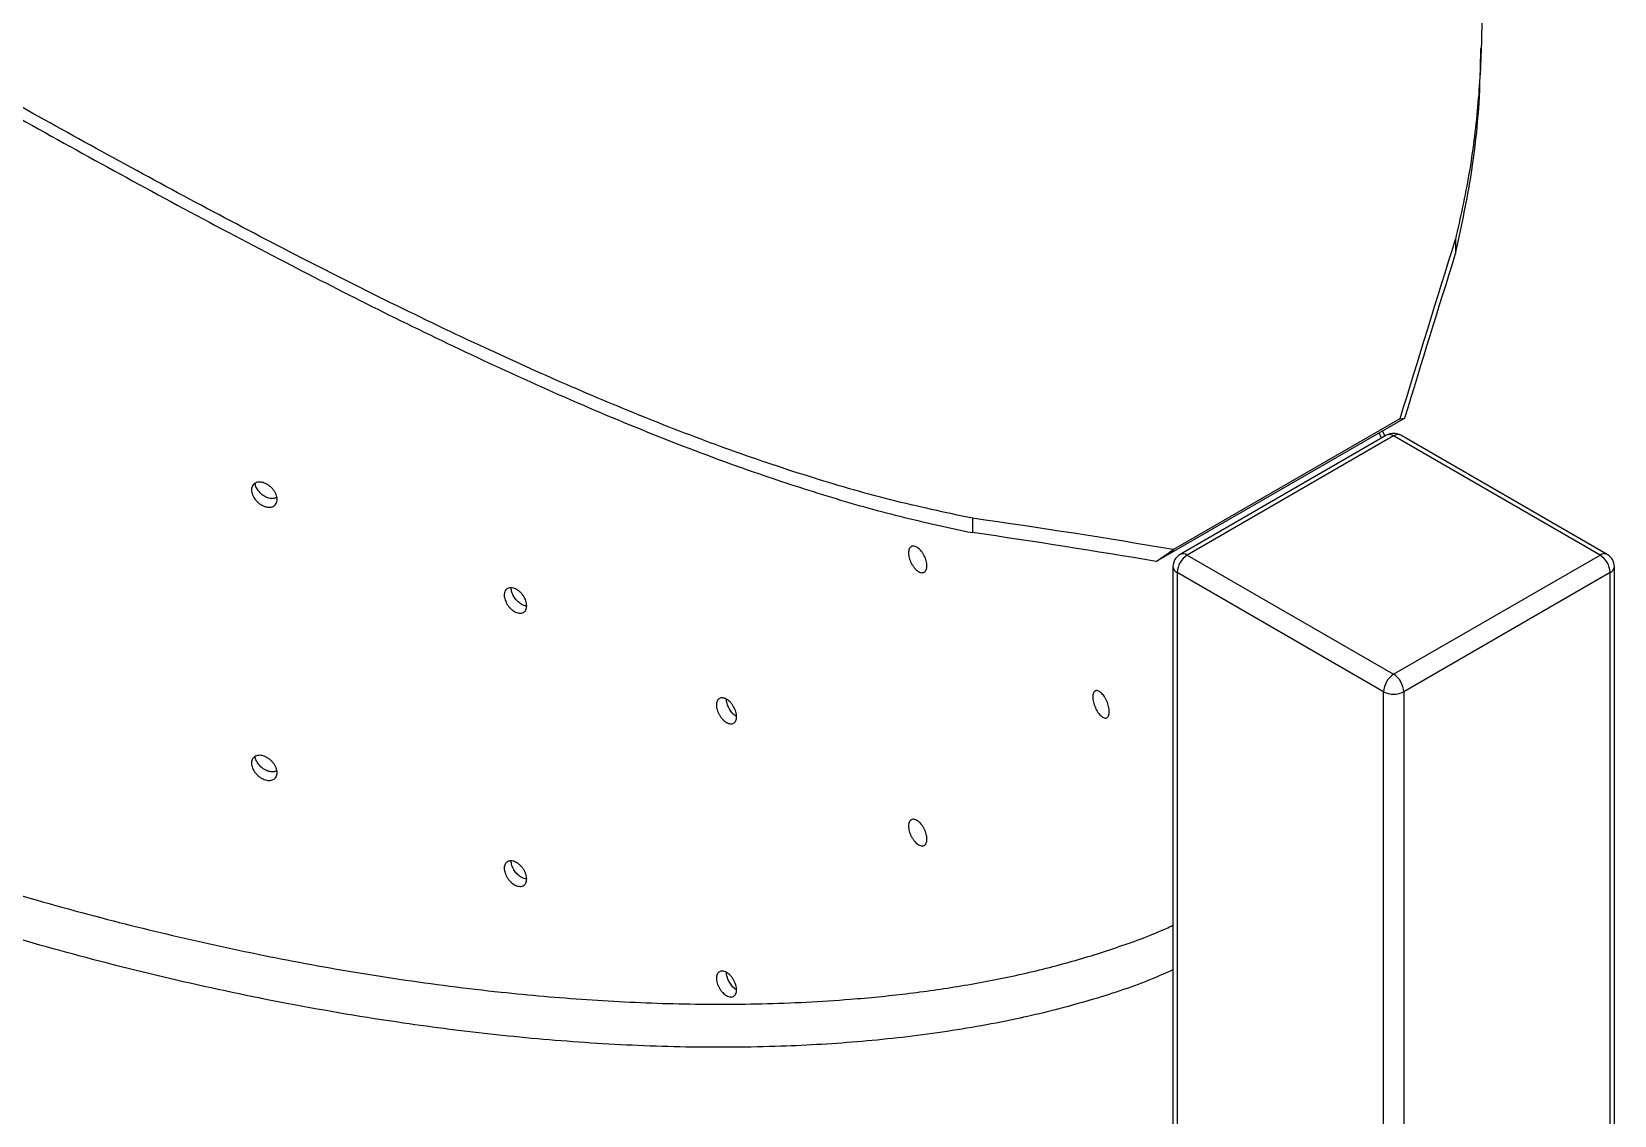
# Model space of a CAD drawing. Header units: millimetres. Extents: x -6549 to -609, y -17178 to -12978.
# Drawn here: x -1851.7 to -1629.5, y -14953.9 to -14801.7 of the extents above; entities that cross this region are included whole.
import ezdxf

# ---------------------------------------------------------------- set-up
doc = ezdxf.new("R2010")
doc.units = ezdxf.units.MM

# ---------------------------------------------------------------- blocks, each defined once
blk = doc.blocks.new('izometria')
for p, q in [((-8630.25, -13138.34), (-8630.25, -13140.36)), ((-8637.37, -13163.41), (-8672.28, -13183.56)), ((-8638.04, -13163.53), (-8669.86, -13181.9)), ((-8638.04, -13163.53), (-8637.37, -13163.41)), ((-8639.92, -13165.83), (-8668.91, -13182.57)), ((-8638.92, -13165.93), (-8667.91, -13182.67)), ((-8640.65, -13166.26), (-8640.94, -13165.47)), ((-8640.18, -13165.89), (-8640.5, -13165.21)), ((-8609.92, -13182.67), (-8638.92, -13165.93)), ((-8608.92, -13182.57), (-8637.92, -13165.83)), ((-8698.07, -13177.49), (-8698.07, -13179.51)), ((-8672.28, -13183.56), (-8669.86, -13181.9)), ((-8669.91, -13184.3), (-8669.91, -13695.46)), ((-8667.91, -13182.67), (-8638.92, -13199.41)), ((-8638.92, -13199.41), (-8609.92, -13182.67)), ((-8607.92, -13879.18), (-8607.92, -13184.3)), ((-8640.33, -13201.86), (-8669.32, -13185.12)), ((-8669.32, -13185.12), (-8669.32, -13696.27)), ((-8608.51, -13185.12), (-8637.5, -13201.86)), ((-8608.51, -13880), (-8608.51, -13185.12)), ((-8640.33, -13896.73), (-8640.33, -13201.86)), ((-8637.5, -13201.86), (-8637.5, -13896.73))]:
    blk.add_line(p, q)
for centre, radius, start, end in [((-8638.92, -13167.57), 2, 60.0027, 119.9973), ((-8639.5, -13166.75), 1.01, 54.3836, 114.306), ((-8638.33, -13166.75), 1.01, 65.6931, 125.6169), ((-8667.91, -13184.3), 2, 119.9973, 180), ((-8668.91, -13184.2), 1.01, 185.6946, 245.6253), ((-8666.25, -13185.26), 3.07, 122.6055, 177.3951), ((-8668.49, -13183.49), 1.01, 54.3836, 114.306), ((-8609.34, -13183.49), 1.01, 65.6931, 125.6169), ((-8611.58, -13185.26), 3.07, 2.6055, 57.394), ((-8609.92, -13184.3), 2, 0, 60.0027), ((-8608.93, -13184.2), 1.01, 294.3768, 354.3038), ((-8637.26, -13202), 3.07, 122.6055, 177.3951), ((-8640.57, -13202), 3.07, 2.6055, 57.394), ((-8638.92, -13199.13), 3.07, 242.6102, 297.3897)]:
    blk.add_arc(centre, radius, start, end)
for centre, major_axis, ratio, start_param, end_param in [((-8503.74, -13140.06), (183.62, 558.35), 0.20582, 1.63531, 1.680326), ((-8503.74, -13140.06), (182.71, 555.57), 0.20582, 1.638912, 1.680326), ((-9156.64, -13516.97), (782.76, 150.14), 0.40569, 0.824397, 0.869413), ((-9156.64, -13516.97), (778.87, 149.39), 0.40569, 0.824397, 0.86581)]:
    blk.add_ellipse(centre, major_axis=major_axis, ratio=ratio, start_param=start_param, end_param=end_param)
for points, knots in [([(-8725.54, -12939.85), (-8721.24, -12942.51), (-8712.64, -12947.83), (-8700.5, -12957.08), (-8689, -12967.21), (-8678.72, -12977.78), (-8669.58, -12988.62), (-8661.5, -12999.59), (-8654.1, -13011.15), (-8647.44, -13023.24), (-8641.58, -13035.78), (-8636.75, -13048.28), (-8632.89, -13060.67), (-8629.95, -13072.86), (-8627.84, -13085.23), (-8626.63, -13097.69), (-8626.42, -13109.21), (-8627.03, -13119.69), (-8628.19, -13129.14), (-8629.57, -13135.27), (-8630.25, -13138.34)], [0, 0, 0, 0, 0.066934, 0.134001, 0.201068, 0.268001, 0.32627, 0.384731, 0.443281, 0.501821, 0.560256, 0.618508, 0.670692, 0.72303, 0.775389, 0.827665, 0.879798, 0.919859, 0.959953, 1, 1, 1, 1]), ([(-8998.48, -13036.34), (-9000.12, -13037.34), (-9003.41, -13039.34), (-9007.78, -13042.68), (-9011.69, -13046.26), (-9015.05, -13050.01), (-9017.83, -13053.87), (-9020.11, -13057.82), (-9021.9, -13061.88), (-9023.51, -13066.87), (-9024.58, -13072.77), (-9024.77, -13079.62), (-9024.04, -13086.52), (-9022.41, -13093.57), (-9019.95, -13100.68), (-9016.7, -13107.82), (-9012.74, -13114.91), (-9008.13, -13121.93), (-9002.9, -13128.88), (-8996.12, -13136.92), (-8987.47, -13145.94), (-8976.65, -13155.81), (-8964.8, -13165.41), (-8951.98, -13174.73), (-8938.21, -13183.72), (-8923.64, -13192.31), (-8908.32, -13200.48), (-8892.25, -13208.2), (-8876.77, -13214.86), (-8862.07, -13220.56), (-8848.29, -13225.41), (-8834.13, -13229.87), (-8820.1, -13233.77), (-8806.27, -13237.12), (-8792.6, -13239.95), (-8778.61, -13242.32), (-8765.11, -13244.05), (-8752.25, -13245.18), (-8740.01, -13245.77), (-8727.62, -13245.8), (-8716.69, -13245.25), (-8707.37, -13244.33), (-8699.59, -13243.22), (-8691.93, -13241.76), (-8684.49, -13239.93), (-8677.47, -13237.71), (-8672.59, -13235.94), (-8670.23, -13234.81), (-8669.91, -13234.65)], [0, 0, 0, 0, 0.012133, 0.024267, 0.03679, 0.049314, 0.06143, 0.073547, 0.085917, 0.098288, 0.118188, 0.138094, 0.158536, 0.178981, 0.200632, 0.222305, 0.243964, 0.26618, 0.288409, 0.310629, 0.344875, 0.379153, 0.413407, 0.448605, 0.483827, 0.519027, 0.554402, 0.589801, 0.625173, 0.652478, 0.679813, 0.707141, 0.734436, 0.758906, 0.783374, 0.808177, 0.832977, 0.853604, 0.874227, 0.895352, 0.916469, 0.929918, 0.943365, 0.957133, 0.970899, 0.98438, 0.997858, 1, 1, 1, 1]), ([(-8698.07, -13177.49), (-8701.9, -13176.68), (-8709.56, -13175.05), (-8721.13, -13171.68), (-8732.72, -13167.76), (-8744.29, -13163.31), (-8755.79, -13158.46), (-8767.91, -13152.96), (-8780.66, -13146.84), (-8794.01, -13140.08), (-8807.24, -13133.11), (-8820.33, -13126), (-8834.19, -13118.3), (-8848.79, -13110.07), (-8864.04, -13101.35), (-8878.99, -13092.75), (-8893.58, -13084.32), (-8907.78, -13076.13), (-8921.61, -13068.21), (-8930.43, -13063.19), (-8934.84, -13060.68)], [0, 0, 0, 0, 0.045195, 0.090548, 0.136036, 0.181584, 0.227074, 0.27236, 0.326007, 0.379775, 0.433597, 0.48739, 0.541057, 0.606364, 0.67186, 0.737424, 0.802927, 0.868239, 0.93412, 1, 1, 1, 1]), ([(-8934.84, -13062.31), (-8930.36, -13064.86), (-8921.38, -13069.97), (-8907.26, -13078.08), (-8892.72, -13086.46), (-8878.42, -13094.72), (-8864.46, -13102.78), (-8850.9, -13110.57), (-8837.09, -13118.42), (-8823.07, -13126.25), (-8808.89, -13133.98), (-8795.06, -13141.3), (-8781.6, -13148.18), (-8768.5, -13154.55), (-8755.31, -13160.57), (-8742.05, -13166.13), (-8729.77, -13170.74), (-8718.51, -13174.42), (-8708.27, -13177.34), (-8701.47, -13178.78), (-8698.07, -13179.51)], [0, 0, 0, 0, 0.066899, 0.133932, 0.200965, 0.267863, 0.326018, 0.384363, 0.442798, 0.501223, 0.559544, 0.617682, 0.669956, 0.722383, 0.774832, 0.827198, 0.87942, 0.919607, 0.959828, 1, 1, 1, 1]), ([(-8669.91, -13240.93), (-8671.2, -13241.5), (-8675.03, -13243.18), (-8682.07, -13245.42), (-8688.07, -13246.98), (-8694.78, -13248.45), (-8702.27, -13249.79), (-8713.53, -13251.08), (-8725.58, -13251.79), (-8738.34, -13251.88), (-8751.7, -13251.3), (-8764.96, -13250.14), (-8779.14, -13248.33), (-8794.17, -13245.8), (-8809.94, -13242.46), (-8825.32, -13238.57), (-8841.41, -13233.88), (-8858.11, -13228.32), (-8875.28, -13221.82), (-8891.83, -13214.77), (-8907.72, -13207.23), (-8922.9, -13199.23), (-8937.15, -13190.94), (-8950.52, -13182.39), (-8963, -13173.58), (-8974.71, -13164.42), (-8985.55, -13154.91), (-8995.44, -13145.08), (-9003.54, -13135.8), (-9010.08, -13127.17), (-9015.24, -13119.24), (-9019.61, -13111.15), (-9023.06, -13102.93), (-9025.28, -13095.2), (-9026.48, -13088.44), (-9026.56, -13084.45), (-9026.59, -13082.66)], [0, 0, 0, 0, 0.009429, 0.028063, 0.046649, 0.047689, 0.069918, 0.092219, 0.114478, 0.140415, 0.166437, 0.192493, 0.218477, 0.251021, 0.283631, 0.316262, 0.348836, 0.388603, 0.428477, 0.468421, 0.508383, 0.548299, 0.588094, 0.626257, 0.66454, 0.702862, 0.741161, 0.779388, 0.817514, 0.84594, 0.874454, 0.902967, 0.931424, 0.959803, 0.981917, 1, 1, 1, 1]), ([(-8630.25, -13140.36), (-8629.49, -13136.89), (-8627.97, -13129.93), (-8626.86, -13120.25), (-8626.72, -13114.08), (-8626.66, -13111.51)], [0, 0, 0, 0, 0.367985, 0.737257, 1, 1, 1, 1]), ([(-8795.72, -13174.85), (-8795.72, -13174.96), (-8795.74, -13175.06), (-8795.79, -13175.26), (-8795.82, -13175.35), (-8795.96, -13175.6), (-8796.1, -13175.73), (-8796.35, -13175.86), (-8796.45, -13175.89), (-8796.64, -13175.93), (-8796.74, -13175.94), (-8796.96, -13175.94), (-8797.07, -13175.93), (-8797.29, -13175.88), (-8797.4, -13175.85), (-8797.63, -13175.77), (-8797.75, -13175.71), (-8797.97, -13175.59), (-8798.08, -13175.52), (-8798.29, -13175.36), (-8798.4, -13175.28), (-8798.59, -13175.09), (-8798.68, -13174.99), (-8798.94, -13174.68), (-8799.07, -13174.45), (-8799.22, -13174.09), (-8799.25, -13173.97), (-8799.3, -13173.74), (-8799.31, -13173.62), (-8799.31, -13173.29), (-8799.26, -13173.09), (-8799.12, -13172.84), (-8799.06, -13172.76), (-8798.93, -13172.64), (-8798.85, -13172.58), (-8798.68, -13172.5), (-8798.59, -13172.46), (-8798.4, -13172.42), (-8798.29, -13172.41), (-8798.08, -13172.41), (-8797.97, -13172.42), (-8797.75, -13172.47), (-8797.63, -13172.5), (-8797.4, -13172.58), (-8797.29, -13172.64), (-8797.07, -13172.76), (-8796.96, -13172.83), (-8796.74, -13172.99), (-8796.64, -13173.07), (-8796.45, -13173.26), (-8796.35, -13173.36), (-8796.19, -13173.57), (-8796.11, -13173.68), (-8795.98, -13173.91), (-8795.92, -13174.03), (-8795.78, -13174.38), (-8795.72, -13174.62), (-8795.72, -13174.85)], [0, 0, 0, 0, 0.03125, 0.03125, 0.0625, 0.0625, 0.125, 0.125, 0.15625, 0.15625, 0.1875, 0.1875, 0.21875, 0.21875, 0.25, 0.25, 0.28125, 0.28125, 0.3125, 0.3125, 0.34375, 0.34375, 0.375, 0.375, 0.4375, 0.4375, 0.46875, 0.46875, 0.5, 0.5, 0.5625, 0.5625, 0.59375, 0.59375, 0.625, 0.625, 0.65625, 0.65625, 0.6875, 0.6875, 0.71875, 0.71875, 0.75, 0.75, 0.78125, 0.78125, 0.8125, 0.8125, 0.84375, 0.84375, 0.875, 0.875, 0.90625, 0.90625, 0.9375, 0.9375, 1, 1, 1, 1]), ([(-8795.75, -13174.55), (-8795.84, -13174.6), (-8796.07, -13174.74), (-8796.57, -13174.75), (-8797.19, -13174.59), (-8797.82, -13174.21), (-8798.35, -13173.68), (-8798.71, -13173.11), (-8798.79, -13172.75), (-8798.82, -13172.59)], [0, 0, 0, 0, 0.095204, 0.245621, 0.404885, 0.569277, 0.732149, 0.887278, 1, 1, 1, 1]), ([(-8704.46, -13184.18), (-8704.46, -13184.29), (-8704.47, -13184.39), (-8704.51, -13184.58), (-8704.53, -13184.66), (-8704.6, -13184.81), (-8704.64, -13184.88), (-8704.73, -13184.99), (-8704.78, -13185.04), (-8704.96, -13185.13), (-8705.11, -13185.15), (-8705.34, -13185.11), (-8705.42, -13185.08), (-8705.58, -13185.01), (-8705.67, -13184.96), (-8705.83, -13184.84), (-8705.92, -13184.77), (-8706.08, -13184.62), (-8706.16, -13184.53), (-8706.32, -13184.34), (-8706.39, -13184.24), (-8706.53, -13184.02), (-8706.6, -13183.91), (-8706.72, -13183.67), (-8706.78, -13183.55), (-8706.87, -13183.31), (-8706.91, -13183.18), (-8706.98, -13182.94), (-8707, -13182.82), (-8707.04, -13182.59), (-8707.05, -13182.47), (-8707.05, -13182.15), (-8707.01, -13181.95), (-8706.88, -13181.65), (-8706.78, -13181.54), (-8706.6, -13181.44), (-8706.53, -13181.42), (-8706.39, -13181.4), (-8706.32, -13181.4), (-8706.16, -13181.43), (-8706.08, -13181.45), (-8705.92, -13181.53), (-8705.84, -13181.58), (-8705.67, -13181.69), (-8705.58, -13181.76), (-8705.42, -13181.92), (-8705.34, -13182.01), (-8705.18, -13182.2), (-8705.11, -13182.3), (-8704.97, -13182.52), (-8704.9, -13182.63), (-8704.78, -13182.87), (-8704.73, -13182.99), (-8704.64, -13183.23), (-8704.6, -13183.36), (-8704.5, -13183.72), (-8704.46, -13183.96), (-8704.46, -13184.18)], [0, 0, 0, 0, 0.03125, 0.03125, 0.0625, 0.0625, 0.09375, 0.09375, 0.125, 0.125, 0.1875, 0.1875, 0.21875, 0.21875, 0.25, 0.25, 0.28125, 0.28125, 0.3125, 0.3125, 0.34375, 0.34375, 0.375, 0.375, 0.40625, 0.40625, 0.4375, 0.4375, 0.46875, 0.46875, 0.5, 0.5, 0.5625, 0.5625, 0.625, 0.625, 0.65625, 0.65625, 0.6875, 0.6875, 0.71875, 0.71875, 0.75, 0.75, 0.78125, 0.78125, 0.8125, 0.8125, 0.84375, 0.84375, 0.875, 0.875, 0.90625, 0.90625, 0.9375, 0.9375, 1, 1, 1, 1]), ([(-8760.67, -13189.78), (-8760.67, -13189.89), (-8760.68, -13189.99), (-8760.72, -13190.19), (-8760.75, -13190.27), (-8760.83, -13190.44), (-8760.88, -13190.51), (-8760.99, -13190.63), (-8761.06, -13190.68), (-8761.28, -13190.8), (-8761.45, -13190.84), (-8761.74, -13190.83), (-8761.83, -13190.81), (-8762.04, -13190.75), (-8762.14, -13190.72), (-8762.34, -13190.62), (-8762.44, -13190.56), (-8762.64, -13190.43), (-8762.74, -13190.35), (-8762.93, -13190.18), (-8763.02, -13190.09), (-8763.19, -13189.89), (-8763.27, -13189.78), (-8763.42, -13189.56), (-8763.49, -13189.45), (-8763.6, -13189.22), (-8763.65, -13189.1), (-8763.73, -13188.86), (-8763.76, -13188.75), (-8763.81, -13188.52), (-8763.82, -13188.4), (-8763.82, -13188.08), (-8763.77, -13187.88), (-8763.61, -13187.56), (-8763.5, -13187.43), (-8763.28, -13187.31), (-8763.2, -13187.28), (-8763.02, -13187.24), (-8762.93, -13187.24), (-8762.74, -13187.25), (-8762.64, -13187.26), (-8762.44, -13187.32), (-8762.34, -13187.35), (-8762.14, -13187.45), (-8762.04, -13187.51), (-8761.84, -13187.64), (-8761.74, -13187.72), (-8761.55, -13187.89), (-8761.46, -13187.99), (-8761.29, -13188.18), (-8761.21, -13188.29), (-8761.06, -13188.51), (-8761, -13188.62), (-8760.88, -13188.86), (-8760.83, -13188.98), (-8760.71, -13189.33), (-8760.67, -13189.57), (-8760.67, -13189.78)], [0, 0, 0, 0, 0.03125, 0.03125, 0.0625, 0.0625, 0.09375, 0.09375, 0.125, 0.125, 0.1875, 0.1875, 0.21875, 0.21875, 0.25, 0.25, 0.28125, 0.28125, 0.3125, 0.3125, 0.34375, 0.34375, 0.375, 0.375, 0.40625, 0.40625, 0.4375, 0.4375, 0.46875, 0.46875, 0.5, 0.5, 0.5625, 0.5625, 0.625, 0.625, 0.65625, 0.65625, 0.6875, 0.6875, 0.71875, 0.71875, 0.75, 0.75, 0.78125, 0.78125, 0.8125, 0.8125, 0.84375, 0.84375, 0.875, 0.875, 0.90625, 0.90625, 0.9375, 0.9375, 1, 1, 1, 1]), ([(-8760.67, -13189.77), (-8760.74, -13189.78), (-8760.98, -13189.78), (-8761.43, -13189.58), (-8761.95, -13189.18), (-8762.41, -13188.64), (-8762.71, -13188.04), (-8762.85, -13187.55), (-8762.83, -13187.31), (-8762.82, -13187.25)], [0, 0, 0, 0, 0.078865, 0.252456, 0.427318, 0.60148, 0.773327, 0.942336, 1, 1, 1, 1]), ([(-8678.86, -13204.67), (-8678.86, -13204.78), (-8678.87, -13204.89), (-8678.9, -13205.07), (-8678.92, -13205.16), (-8679.01, -13205.38), (-8679.1, -13205.48), (-8679.26, -13205.55), (-8679.32, -13205.57), (-8679.44, -13205.57), (-8679.51, -13205.56), (-8679.65, -13205.51), (-8679.72, -13205.48), (-8679.86, -13205.39), (-8679.93, -13205.33), (-8680.08, -13205.2), (-8680.16, -13205.12), (-8680.3, -13204.96), (-8680.37, -13204.86), (-8680.51, -13204.66), (-8680.57, -13204.56), (-8680.7, -13204.33), (-8680.76, -13204.21), (-8680.92, -13203.84), (-8681.01, -13203.58), (-8681.11, -13203.2), (-8681.13, -13203.07), (-8681.16, -13202.83), (-8681.17, -13202.71), (-8681.17, -13202.38), (-8681.14, -13202.19), (-8681.05, -13201.97), (-8681.01, -13201.91), (-8680.92, -13201.8), (-8680.87, -13201.77), (-8680.76, -13201.72), (-8680.7, -13201.7), (-8680.57, -13201.7), (-8680.51, -13201.71), (-8680.37, -13201.76), (-8680.3, -13201.79), (-8680.15, -13201.88), (-8680.08, -13201.94), (-8679.93, -13202.07), (-8679.86, -13202.14), (-8679.72, -13202.31), (-8679.65, -13202.4), (-8679.51, -13202.6), (-8679.44, -13202.71), (-8679.32, -13202.94), (-8679.26, -13203.06), (-8679.15, -13203.3), (-8679.1, -13203.43), (-8679.02, -13203.68), (-8678.98, -13203.82), (-8678.89, -13204.2), (-8678.86, -13204.45), (-8678.86, -13204.67)], [0, 0, 0, 0, 0.03125, 0.03125, 0.0625, 0.0625, 0.125, 0.125, 0.15625, 0.15625, 0.1875, 0.1875, 0.21875, 0.21875, 0.25, 0.25, 0.28125, 0.28125, 0.3125, 0.3125, 0.34375, 0.34375, 0.375, 0.375, 0.4375, 0.4375, 0.46875, 0.46875, 0.5, 0.5, 0.5625, 0.5625, 0.59375, 0.59375, 0.625, 0.625, 0.65625, 0.65625, 0.6875, 0.6875, 0.71875, 0.71875, 0.75, 0.75, 0.78125, 0.78125, 0.8125, 0.8125, 0.84375, 0.84375, 0.875, 0.875, 0.90625, 0.90625, 0.9375, 0.9375, 1, 1, 1, 1]), ([(-8731.2, -13205.36), (-8731.2, -13205.47), (-8731.21, -13205.57), (-8731.24, -13205.75), (-8731.27, -13205.84), (-8731.34, -13206), (-8731.38, -13206.07), (-8731.48, -13206.19), (-8731.54, -13206.24), (-8731.74, -13206.35), (-8731.9, -13206.38), (-8732.24, -13206.34), (-8732.42, -13206.28), (-8732.7, -13206.12), (-8732.79, -13206.06), (-8732.97, -13205.91), (-8733.06, -13205.83), (-8733.23, -13205.65), (-8733.32, -13205.55), (-8733.47, -13205.34), (-8733.54, -13205.23), (-8733.67, -13205.01), (-8733.73, -13204.89), (-8733.84, -13204.65), (-8733.88, -13204.53), (-8733.95, -13204.29), (-8733.98, -13204.18), (-8734.02, -13203.95), (-8734.02, -13203.83), (-8734.02, -13203.62), (-8734.02, -13203.52), (-8733.98, -13203.33), (-8733.95, -13203.24), (-8733.85, -13203.01), (-8733.74, -13202.89), (-8733.54, -13202.77), (-8733.47, -13202.74), (-8733.32, -13202.71), (-8733.24, -13202.71), (-8733.06, -13202.73), (-8732.97, -13202.75), (-8732.79, -13202.81), (-8732.7, -13202.85), (-8732.52, -13202.96), (-8732.42, -13203.02), (-8732.24, -13203.17), (-8732.15, -13203.25), (-8731.98, -13203.43), (-8731.9, -13203.53), (-8731.75, -13203.74), (-8731.67, -13203.85), (-8731.54, -13204.08), (-8731.49, -13204.19), (-8731.38, -13204.43), (-8731.34, -13204.55), (-8731.23, -13204.91), (-8731.2, -13205.14), (-8731.2, -13205.36)], [0, 0, 0, 0, 0.03125, 0.03125, 0.0625, 0.0625, 0.09375, 0.09375, 0.125, 0.125, 0.1875, 0.1875, 0.25, 0.25, 0.28125, 0.28125, 0.3125, 0.3125, 0.34375, 0.34375, 0.375, 0.375, 0.40625, 0.40625, 0.4375, 0.4375, 0.46875, 0.46875, 0.5, 0.5, 0.53125, 0.53125, 0.5625, 0.5625, 0.625, 0.625, 0.65625, 0.65625, 0.6875, 0.6875, 0.71875, 0.71875, 0.75, 0.75, 0.78125, 0.78125, 0.8125, 0.8125, 0.84375, 0.84375, 0.875, 0.875, 0.90625, 0.90625, 0.9375, 0.9375, 1, 1, 1, 1]), ([(-8731.2, -13205.33), (-8731.25, -13205.31), (-8731.46, -13205.21), (-8731.82, -13204.85), (-8732.22, -13204.3), (-8732.49, -13203.69), (-8732.62, -13203.2), (-8732.6, -13202.97), (-8732.59, -13202.92)], [0, 0, 0, 0, 0.071667, 0.286528, 0.501388, 0.71625, 0.931112, 1, 1, 1, 1]), ([(-8795.72, -13213.22), (-8795.72, -13213.33), (-8795.74, -13213.44), (-8795.79, -13213.64), (-8795.82, -13213.73), (-8795.96, -13213.98), (-8796.1, -13214.11), (-8796.35, -13214.23), (-8796.45, -13214.27), (-8796.64, -13214.31), (-8796.74, -13214.32), (-8796.96, -13214.32), (-8797.07, -13214.3), (-8797.29, -13214.26), (-8797.4, -13214.23), (-8797.63, -13214.14), (-8797.75, -13214.09), (-8797.97, -13213.97), (-8798.08, -13213.9), (-8798.29, -13213.74), (-8798.4, -13213.66), (-8798.59, -13213.47), (-8798.68, -13213.37), (-8798.94, -13213.05), (-8799.07, -13212.82), (-8799.22, -13212.47), (-8799.25, -13212.35), (-8799.3, -13212.12), (-8799.31, -13212), (-8799.31, -13211.67), (-8799.26, -13211.47), (-8799.12, -13211.22), (-8799.06, -13211.14), (-8798.93, -13211.01), (-8798.85, -13210.96), (-8798.68, -13210.87), (-8798.59, -13210.84), (-8798.4, -13210.8), (-8798.29, -13210.79), (-8798.08, -13210.79), (-8797.97, -13210.8), (-8797.75, -13210.84), (-8797.63, -13210.88), (-8797.4, -13210.96), (-8797.29, -13211.01), (-8797.07, -13211.14), (-8796.96, -13211.21), (-8796.74, -13211.36), (-8796.64, -13211.45), (-8796.45, -13211.64), (-8796.35, -13211.74), (-8796.19, -13211.95), (-8796.11, -13212.06), (-8795.98, -13212.29), (-8795.92, -13212.41), (-8795.78, -13212.76), (-8795.72, -13213), (-8795.72, -13213.22)], [0, 0, 0, 0, 0.03125, 0.03125, 0.0625, 0.0625, 0.125, 0.125, 0.15625, 0.15625, 0.1875, 0.1875, 0.21875, 0.21875, 0.25, 0.25, 0.28125, 0.28125, 0.3125, 0.3125, 0.34375, 0.34375, 0.375, 0.375, 0.4375, 0.4375, 0.46875, 0.46875, 0.5, 0.5, 0.5625, 0.5625, 0.59375, 0.59375, 0.625, 0.625, 0.65625, 0.65625, 0.6875, 0.6875, 0.71875, 0.71875, 0.75, 0.75, 0.78125, 0.78125, 0.8125, 0.8125, 0.84375, 0.84375, 0.875, 0.875, 0.90625, 0.90625, 0.9375, 0.9375, 1, 1, 1, 1]), ([(-8795.75, -13212.92), (-8795.84, -13212.98), (-8796.07, -13213.12), (-8796.57, -13213.13), (-8797.19, -13212.97), (-8797.82, -13212.59), (-8798.35, -13212.06), (-8798.71, -13211.48), (-8798.79, -13211.12), (-8798.82, -13210.97)], [0, 0, 0, 0, 0.095204, 0.245619, 0.404883, 0.569273, 0.732144, 0.887273, 1, 1, 1, 1]), ([(-8704.46, -13222.56), (-8704.46, -13222.67), (-8704.47, -13222.77), (-8704.51, -13222.95), (-8704.53, -13223.04), (-8704.6, -13223.19), (-8704.64, -13223.26), (-8704.73, -13223.37), (-8704.78, -13223.41), (-8704.96, -13223.51), (-8705.11, -13223.53), (-8705.34, -13223.49), (-8705.42, -13223.46), (-8705.58, -13223.39), (-8705.67, -13223.34), (-8705.83, -13223.22), (-8705.92, -13223.15), (-8706.08, -13222.99), (-8706.16, -13222.91), (-8706.32, -13222.72), (-8706.39, -13222.61), (-8706.53, -13222.4), (-8706.6, -13222.29), (-8706.72, -13222.05), (-8706.78, -13221.93), (-8706.87, -13221.69), (-8706.91, -13221.56), (-8706.98, -13221.32), (-8707, -13221.2), (-8707.04, -13220.96), (-8707.05, -13220.85), (-8707.05, -13220.52), (-8707.01, -13220.33), (-8706.88, -13220.03), (-8706.78, -13219.91), (-8706.6, -13219.81), (-8706.53, -13219.79), (-8706.39, -13219.77), (-8706.32, -13219.78), (-8706.16, -13219.8), (-8706.08, -13219.83), (-8705.92, -13219.9), (-8705.84, -13219.95), (-8705.67, -13220.07), (-8705.58, -13220.14), (-8705.42, -13220.3), (-8705.34, -13220.38), (-8705.18, -13220.58), (-8705.11, -13220.68), (-8704.97, -13220.89), (-8704.9, -13221.01), (-8704.78, -13221.24), (-8704.73, -13221.36), (-8704.64, -13221.61), (-8704.6, -13221.73), (-8704.5, -13222.1), (-8704.46, -13222.34), (-8704.46, -13222.56)], [0, 0, 0, 0, 0.03125, 0.03125, 0.0625, 0.0625, 0.09375, 0.09375, 0.125, 0.125, 0.1875, 0.1875, 0.21875, 0.21875, 0.25, 0.25, 0.28125, 0.28125, 0.3125, 0.3125, 0.34375, 0.34375, 0.375, 0.375, 0.40625, 0.40625, 0.4375, 0.4375, 0.46875, 0.46875, 0.5, 0.5, 0.5625, 0.5625, 0.625, 0.625, 0.65625, 0.65625, 0.6875, 0.6875, 0.71875, 0.71875, 0.75, 0.75, 0.78125, 0.78125, 0.8125, 0.8125, 0.84375, 0.84375, 0.875, 0.875, 0.90625, 0.90625, 0.9375, 0.9375, 1, 1, 1, 1]), ([(-8760.67, -13228.16), (-8760.67, -13228.27), (-8760.68, -13228.37), (-8760.72, -13228.56), (-8760.75, -13228.65), (-8760.83, -13228.81), (-8760.88, -13228.88), (-8760.99, -13229.01), (-8761.06, -13229.06), (-8761.28, -13229.18), (-8761.45, -13229.22), (-8761.74, -13229.2), (-8761.83, -13229.19), (-8762.04, -13229.13), (-8762.14, -13229.09), (-8762.34, -13229), (-8762.44, -13228.94), (-8762.64, -13228.8), (-8762.74, -13228.73), (-8762.93, -13228.56), (-8763.02, -13228.46), (-8763.19, -13228.27), (-8763.27, -13228.16), (-8763.42, -13227.94), (-8763.49, -13227.83), (-8763.6, -13227.6), (-8763.65, -13227.48), (-8763.73, -13227.24), (-8763.76, -13227.12), (-8763.81, -13226.89), (-8763.82, -13226.78), (-8763.82, -13226.46), (-8763.77, -13226.26), (-8763.61, -13225.94), (-8763.5, -13225.81), (-8763.28, -13225.69), (-8763.2, -13225.66), (-8763.02, -13225.62), (-8762.93, -13225.62), (-8762.74, -13225.62), (-8762.64, -13225.64), (-8762.44, -13225.69), (-8762.34, -13225.73), (-8762.14, -13225.83), (-8762.04, -13225.89), (-8761.84, -13226.02), (-8761.74, -13226.1), (-8761.55, -13226.27), (-8761.46, -13226.36), (-8761.29, -13226.56), (-8761.21, -13226.67), (-8761.06, -13226.89), (-8761, -13227), (-8760.88, -13227.23), (-8760.83, -13227.35), (-8760.71, -13227.71), (-8760.67, -13227.94), (-8760.67, -13228.16)], [0, 0, 0, 0, 0.03125, 0.03125, 0.0625, 0.0625, 0.09375, 0.09375, 0.125, 0.125, 0.1875, 0.1875, 0.21875, 0.21875, 0.25, 0.25, 0.28125, 0.28125, 0.3125, 0.3125, 0.34375, 0.34375, 0.375, 0.375, 0.40625, 0.40625, 0.4375, 0.4375, 0.46875, 0.46875, 0.5, 0.5, 0.5625, 0.5625, 0.625, 0.625, 0.65625, 0.65625, 0.6875, 0.6875, 0.71875, 0.71875, 0.75, 0.75, 0.78125, 0.78125, 0.8125, 0.8125, 0.84375, 0.84375, 0.875, 0.875, 0.90625, 0.90625, 0.9375, 0.9375, 1, 1, 1, 1]), ([(-8760.67, -13228.15), (-8760.74, -13228.15), (-8760.98, -13228.16), (-8761.43, -13227.95), (-8761.95, -13227.56), (-8762.41, -13227.02), (-8762.71, -13226.41), (-8762.85, -13225.92), (-8762.83, -13225.69), (-8762.82, -13225.63)], [0, 0, 0, 0, 0.078865, 0.252456, 0.427318, 0.60148, 0.773327, 0.942336, 1, 1, 1, 1]), ([(-8731.2, -13243.74), (-8731.2, -13243.84), (-8731.21, -13243.94), (-8731.24, -13244.13), (-8731.27, -13244.22), (-8731.34, -13244.38), (-8731.38, -13244.45), (-8731.48, -13244.56), (-8731.54, -13244.61), (-8731.74, -13244.73), (-8731.9, -13244.76), (-8732.24, -13244.72), (-8732.42, -13244.66), (-8732.7, -13244.5), (-8732.79, -13244.43), (-8732.97, -13244.29), (-8733.06, -13244.21), (-8733.23, -13244.02), (-8733.32, -13243.93), (-8733.47, -13243.72), (-8733.54, -13243.61), (-8733.67, -13243.38), (-8733.73, -13243.27), (-8733.84, -13243.03), (-8733.88, -13242.91), (-8733.95, -13242.67), (-8733.98, -13242.55), (-8734.02, -13242.32), (-8734.02, -13242.21), (-8734.02, -13242), (-8734.02, -13241.9), (-8733.98, -13241.71), (-8733.95, -13241.62), (-8733.85, -13241.38), (-8733.74, -13241.26), (-8733.54, -13241.15), (-8733.47, -13241.12), (-8733.32, -13241.09), (-8733.24, -13241.09), (-8733.06, -13241.1), (-8732.97, -13241.12), (-8732.79, -13241.19), (-8732.7, -13241.23), (-8732.52, -13241.34), (-8732.42, -13241.4), (-8732.24, -13241.55), (-8732.15, -13241.63), (-8731.98, -13241.81), (-8731.9, -13241.91), (-8731.75, -13242.12), (-8731.67, -13242.23), (-8731.54, -13242.45), (-8731.49, -13242.57), (-8731.38, -13242.81), (-8731.34, -13242.93), (-8731.23, -13243.28), (-8731.2, -13243.52), (-8731.2, -13243.74)], [0, 0, 0, 0, 0.03125, 0.03125, 0.0625, 0.0625, 0.09375, 0.09375, 0.125, 0.125, 0.1875, 0.1875, 0.25, 0.25, 0.28125, 0.28125, 0.3125, 0.3125, 0.34375, 0.34375, 0.375, 0.375, 0.40625, 0.40625, 0.4375, 0.4375, 0.46875, 0.46875, 0.5, 0.5, 0.53125, 0.53125, 0.5625, 0.5625, 0.625, 0.625, 0.65625, 0.65625, 0.6875, 0.6875, 0.71875, 0.71875, 0.75, 0.75, 0.78125, 0.78125, 0.8125, 0.8125, 0.84375, 0.84375, 0.875, 0.875, 0.90625, 0.90625, 0.9375, 0.9375, 1, 1, 1, 1]), ([(-8731.2, -13243.71), (-8731.25, -13243.69), (-8731.46, -13243.59), (-8731.82, -13243.23), (-8732.22, -13242.68), (-8732.49, -13242.07), (-8732.62, -13241.58), (-8732.6, -13241.35), (-8732.59, -13241.29)], [0, 0, 0, 0, 0.071668, 0.286526, 0.501387, 0.716249, 0.931112, 1, 1, 1, 1])]:
    blk.add_open_spline(points, degree=3, knots=knots)

msp = doc.modelspace()

# ---------------------------------------------------------------- block references
msp.add_blockref('izometria', (6978.47, -1692.58))

doc.saveas('drawing.dxf')
